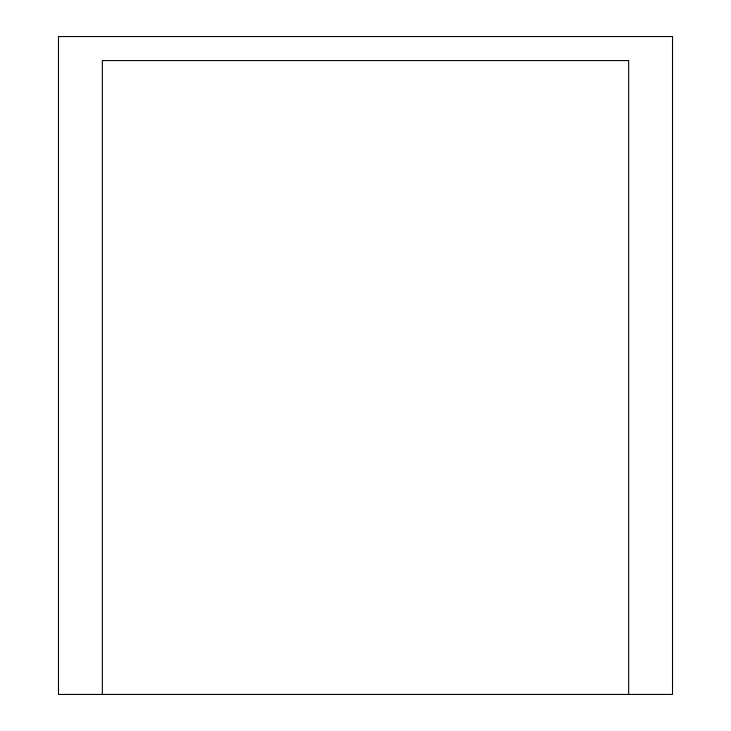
<?xml version="1.0" encoding="UTF-8"?>
<svg xmlns="http://www.w3.org/2000/svg" width="731" height="731" viewBox="0 0 731 731"><rect width="100%" height="100%" fill="white"/><g stroke="black" fill="none" stroke-linecap="round" stroke-linejoin="round"><path stroke-width="1.1" d="M628.66 694.45L628.66 60.582L102.34 60.582L102.34 694.45M672.52 36.55L58.48 36.55L58.48 694.45L672.52 694.45L672.52 36.55"/></g></svg>
